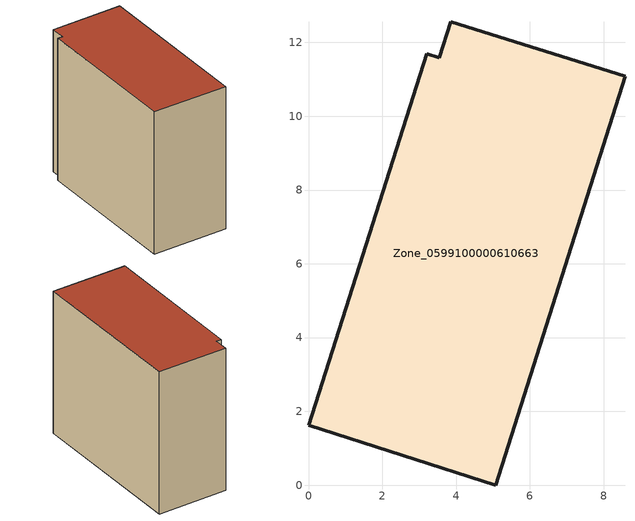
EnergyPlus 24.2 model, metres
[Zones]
Zone_0599100000610663
 floor ground (C_G): 5.08,0 0,1.62 3.2,11.7 3.54,11.59 3.85,12.56 8.58,11.08 z0
 wall outside (C_F): 3.54,11.59 3.2,11.7 0,1.62 5.08,0 8.58,11.08 3.85,12.56 3.54,11.59 z0:10.27
 roof outside (C_R): 8.58,11.08 3.85,12.56 3.54,11.59 3.2,11.7 0,1.62 5.08,0 z10.27
[BUILDING]
Pand.0599100000610663: North Axis=0; Terrain=City; Loads Convergence Tolerance Value=0.04; Temperature Convergence Tolerance Value=0.4; Solar Distribution=FullExterior; Maximum Number of Warmup Days=25; Minimum Number of Warmup Days=1
[Site:Location]
Rotterdam.The.Hague.AP_ZH_NLD Design_Conditions: Latitude=51.96; Longitude=4.45; Time Zone=1; Elevation=-4.5
[SITE:GROUNDTEMPERATURE:BUILDINGSURFACE]
18, 18, 18, 18, 18, 18, 18, 18, 18, 18, 18, 18
[MATERIAL] Thermal Absorptance=0.9; Solar Absorptance=0.7; Visible Absorptance=0.7
Name | Roughness | Thickness | Conductivity | Density | Specific Heat
G.TI.1946 | MediumSmooth | 0.15 | 1 | 540 | 1210
F.TI.1946 | Rough | 0.3 | 0.857143 | 1920 | 840
R.TI.1946 | MediumRough | 0.2 | 0.1 | 1500 | 1000
[CONSTRUCTION]
C_G: G.TI.1946
C_F: F.TI.1946
C_R: R.TI.1946
[ZONE]
Zone_0599100000610663: Type=1; Multiplier=1; Ceiling Height=Autocalculate; Volume=Autocalculate; Floor Area=autocalculate; Part of Total Floor Area=Yes
[ZONEINFILTRATION:DESIGNFLOWRATE]
Infil_Zone_0599100000610663: Zone or ZoneList or Space or SpaceList=Zone_0599100000610663; Schedule=AlwaysOn; Design Flow Rate Calculation Method=Flow/Area; Flow Rate per Floor Area=0.003; Constant Term Coefficient=1; Temperature Term Coefficient=0; Velocity Term Coefficient=0; Velocity Squared Term Coefficient=0
[HVACTEMPLATE:ZONE:IDEALLOADSAIRSYSTEM]
Zone_0599100000610663: Maximum Heating Supply Air Temperature=50; Minimum Cooling Supply Air Temperature=13; Maximum Heating Supply Air Humidity Ratio=0.0156; Minimum Cooling Supply Air Humidity Ratio=0.0077; Heating Limit=NoLimit; Cooling Limit=NoLimit; Dehumidification Control Type=ConstantSensibleHeatRatio; Cooling Sensible Heat Ratio=0.7; Dehumidification Setpoint=60; Humidification Control Type=None; Humidification Setpoint=30; Outdoor Air Method=None; Outdoor Air Flow Rate per Person=0.00944; Outdoor Air Flow Rate per Zone Floor Area=0; Outdoor Air Flow Rate per Zone=0; Demand Controlled Ventilation Type=None; Outdoor Air Economizer Type=NoEconomizer; Heat Recovery Type=None; Sensible Heat Recovery Effectiveness=0.7; Latent Heat Recovery Effectiveness=0.65
[ZONECONTROL:THERMOSTAT]
ThermostatControl_Zone_0599100000610663: Zone or ZoneList=Zone_0599100000610663; Control Type Schedule=DualSetpointControlType; Control 1=Thermostat_Zone_0599100000610663; Temperature Difference Between Cutout And Setpoint=0
[THERMOSTATSETPOINT:DUALSETPOINT]
Thermostat_Zone_0599100000610663: Heating Setpoint Temperature Schedule=HeatingSetpoint_Zone_0599100000610663; Cooling Setpoint Temperature Schedule=CoolingSetpoint_Zone_0599100000610663
[SCHEDULE:COMPACT]
HeatingSetpoint_Zone_0599100000610663: Through: 12/31, For: AllDays, Until: 24:00, 21
CoolingSetpoint_Zone_0599100000610663: Through: 12/31, For: AllDays, Until: 24:00, 24
DualSetpointControlType: Through: 12/31, For: AllDays, Until: 24:00, 4
AlwaysOn: Through: 12/31, For: AllDays, Until: 24:00, 1
